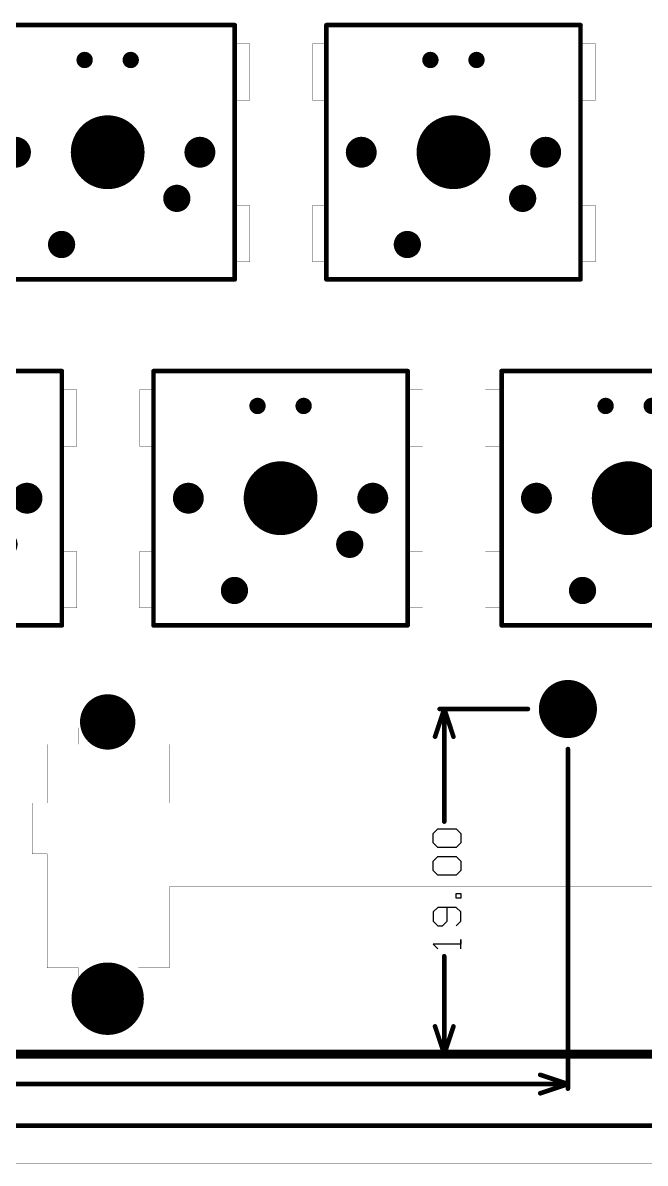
# Model space of a CAD drawing. Header units: millimetres. Extents: x 0 to 366, y 0 to 165.
# Drawn here: x 76.3 to 110.6, y 0.1 to 62.9 of the extents above; entities that cross this region are included whole.
import ezdxf

# ---------------------------------------------------------------- set-up
doc = ezdxf.new("R2010")
doc.units = ezdxf.units.MM
for name, color, linetype in [('KeepOutLayer', 6, 'Continuous'), ('Mechanical1', 6, 'Continuous'), ('PadHoleLayer', 156, 'Continuous')]:
    doc.layers.add(name, color=color, linetype=linetype)

# ---------------------------------------------------------------- blocks, each defined once
blk = doc.blocks.new('1_6_25_19')
at = {"layer": 'PadHoleLayer'}
for points, const_width in [([(-50.8, 6.985, 1), (-49.276, 6.985, 1)], 1.524), ([(-51.03495, -8.255, 1), (-49.04105, -8.255, 1)], 1.9939)]:
    blk.add_lwpolyline(points, format="xyb", close=True, dxfattribs=dict(at, const_width=const_width))
blk = doc.blocks.new('MX_SW_5_50')
at = {"layer": 'Mechanical1', "const_width": 0.254}
for points in [[(-7, 7), (7, 7)], [(-7, -7), (-7, 7)], [(7, -7), (7, 7)], [(-7, -7), (7, -7)]]:
    blk.add_lwpolyline(points, dxfattribs=at)
at = {"layer": 'Mechanical1', "const_width": 0.127}
for points in [[(-7.063, 7, 1), (-6.936, 7, 1)], [(-7.063, 7, 1), (-6.936, 7, 1)], [(6.937, 7, 1), (7.064, 7, 1)], [(6.937, 7, 1), (7.064, 7, 1)], [(-7.063, -7, 1), (-6.936, -7, 1)], [(-7.063, -7, 1), (-6.936, -7, 1)], [(6.937, -7, 1), (7.064, -7, 1)], [(6.937, -7, 1), (7.064, -7, 1)]]:
    blk.add_lwpolyline(points, format="xyb", close=True, dxfattribs=at)
at = {"layer": 'PadHoleLayer'}
for points, const_width in [([(-1.495, 5.08, 1), (-1.045, 5.08, 1)], 0.45), ([(1.045, 5.08, 1), (1.495, 5.08, 1)], 0.45), ([(-1.016, 0, 1), (1.016, 0, 1)], 2.032), ([(-5.505, 0, 1), (-4.655, 0, 1)], 0.851), ([(4.655, 0, 1), (5.505, 0, 1)], 0.851), ([(3.435, -2.54, 1), (4.185, -2.54, 1)], 0.75), ([(-2.915, -5.08, 1), (-2.165, -5.08, 1)], 0.75)]:
    blk.add_lwpolyline(points, format="xyb", close=True, dxfattribs=dict(at, const_width=const_width))
blk = doc.blocks.new('MX_SW_5_53')
at = {"layer": 'Mechanical1', "const_width": 0.254}
for points in [[(-7, 7), (7, 7)], [(-7, -7), (-7, 7)], [(7, -7), (7, 7)], [(-7, -7), (7, -7)]]:
    blk.add_lwpolyline(points, dxfattribs=at)
at = {"layer": 'Mechanical1', "const_width": 0.127}
for points in [[(-7.063, 7, 1), (-6.936, 7, 1)], [(-7.063, 7, 1), (-6.936, 7, 1)], [(6.937, 7, 1), (7.064, 7, 1)], [(6.937, 7, 1), (7.064, 7, 1)], [(-7.063, -7, 1), (-6.936, -7, 1)], [(-7.063, -7, 1), (-6.936, -7, 1)], [(6.937, -7, 1), (7.064, -7, 1)], [(6.937, -7, 1), (7.064, -7, 1)]]:
    blk.add_lwpolyline(points, format="xyb", close=True, dxfattribs=at)
at = {"layer": 'PadHoleLayer'}
for points, const_width in [([(-1.495, 5.08, 1), (-1.045, 5.08, 1)], 0.45), ([(1.045, 5.08, 1), (1.495, 5.08, 1)], 0.45), ([(-1.016, 0, 1), (1.016, 0, 1)], 2.032), ([(-5.505, 0, 1), (-4.655, 0, 1)], 0.851), ([(4.655, 0, 1), (5.505, 0, 1)], 0.851), ([(3.435, -2.54, 1), (4.185, -2.54, 1)], 0.75), ([(-2.915, -5.08, 1), (-2.165, -5.08, 1)], 0.75)]:
    blk.add_lwpolyline(points, format="xyb", close=True, dxfattribs=dict(at, const_width=const_width))
blk = doc.blocks.new('MX_SW_5_84')
at = {"layer": 'Mechanical1', "const_width": 0.254}
for points in [[(-7, 7), (7, 7)], [(-7, -7), (-7, 7)], [(7, -7), (7, 7)], [(-7, -7), (7, -7)]]:
    blk.add_lwpolyline(points, dxfattribs=at)
at = {"layer": 'Mechanical1', "const_width": 0.127}
for points in [[(-7.063, 7, 1), (-6.936, 7, 1)], [(-7.063, 7, 1), (-6.936, 7, 1)], [(6.937, 7, 1), (7.064, 7, 1)], [(6.937, 7, 1), (7.064, 7, 1)], [(-7.063, -7, 1), (-6.936, -7, 1)], [(-7.063, -7, 1), (-6.936, -7, 1)], [(6.937, -7, 1), (7.064, -7, 1)], [(6.937, -7, 1), (7.064, -7, 1)]]:
    blk.add_lwpolyline(points, format="xyb", close=True, dxfattribs=at)
at = {"layer": 'PadHoleLayer'}
for points, const_width in [([(-1.495, 5.08, 1), (-1.045, 5.08, 1)], 0.45), ([(1.045, 5.08, 1), (1.495, 5.08, 1)], 0.45), ([(-1.016, 0, 1), (1.016, 0, 1)], 2.032), ([(-5.505, 0, 1), (-4.655, 0, 1)], 0.851), ([(4.655, 0, 1), (5.505, 0, 1)], 0.851), ([(3.435, -2.54, 1), (4.185, -2.54, 1)], 0.75), ([(-2.915, -5.08, 1), (-2.165, -5.08, 1)], 0.75)]:
    blk.add_lwpolyline(points, format="xyb", close=True, dxfattribs=dict(at, const_width=const_width))
blk = doc.blocks.new('MX_SW_5_101')
at = {"layer": 'Mechanical1', "const_width": 0.254}
for points in [[(-7, 7), (7, 7)], [(-7, -7), (-7, 7)], [(7, -7), (7, 7)], [(-7, -7), (7, -7)]]:
    blk.add_lwpolyline(points, dxfattribs=at)
at = {"layer": 'Mechanical1', "const_width": 0.127}
for points in [[(-7.063, 7, 1), (-6.936, 7, 1)], [(-7.063, 7, 1), (-6.936, 7, 1)], [(6.937, 7, 1), (7.064, 7, 1)], [(6.937, 7, 1), (7.064, 7, 1)], [(-7.063, -7, 1), (-6.936, -7, 1)], [(-7.063, -7, 1), (-6.936, -7, 1)], [(6.937, -7, 1), (7.064, -7, 1)], [(6.937, -7, 1), (7.064, -7, 1)]]:
    blk.add_lwpolyline(points, format="xyb", close=True, dxfattribs=at)
at = {"layer": 'PadHoleLayer'}
for points, const_width in [([(-1.495, 5.08, 1), (-1.045, 5.08, 1)], 0.45), ([(1.045, 5.08, 1), (1.495, 5.08, 1)], 0.45), ([(-1.016, 0, 1), (1.016, 0, 1)], 2.032), ([(-5.505, 0, 1), (-4.655, 0, 1)], 0.851), ([(4.655, 0, 1), (5.505, 0, 1)], 0.851), ([(3.435, -2.54, 1), (4.185, -2.54, 1)], 0.75), ([(-2.915, -5.08, 1), (-2.165, -5.08, 1)], 0.75)]:
    blk.add_lwpolyline(points, format="xyb", close=True, dxfattribs=dict(at, const_width=const_width))
blk = doc.blocks.new('MX_SW_5_106')
at = {"layer": 'Mechanical1', "const_width": 0.254}
for points in [[(-7, 7), (7, 7)], [(-7, -7), (-7, 7)], [(7, -7), (7, 7)], [(-7, -7), (7, -7)]]:
    blk.add_lwpolyline(points, dxfattribs=at)
at = {"layer": 'Mechanical1', "const_width": 0.127}
for points in [[(-7.063, 7, 1), (-6.936, 7, 1)], [(-7.063, 7, 1), (-6.936, 7, 1)], [(6.937, 7, 1), (7.064, 7, 1)], [(6.937, 7, 1), (7.064, 7, 1)], [(-7.063, -7, 1), (-6.936, -7, 1)], [(-7.063, -7, 1), (-6.936, -7, 1)], [(6.937, -7, 1), (7.064, -7, 1)], [(6.937, -7, 1), (7.064, -7, 1)]]:
    blk.add_lwpolyline(points, format="xyb", close=True, dxfattribs=at)
at = {"layer": 'PadHoleLayer'}
for points, const_width in [([(-1.495, 5.08, 1), (-1.045, 5.08, 1)], 0.45), ([(1.045, 5.08, 1), (1.495, 5.08, 1)], 0.45), ([(-1.016, 0, 1), (1.016, 0, 1)], 2.032), ([(-5.505, 0, 1), (-4.655, 0, 1)], 0.851), ([(4.655, 0, 1), (5.505, 0, 1)], 0.851), ([(3.435, -2.54, 1), (4.185, -2.54, 1)], 0.75), ([(-2.915, -5.08, 1), (-2.165, -5.08, 1)], 0.75)]:
    blk.add_lwpolyline(points, format="xyb", close=True, dxfattribs=dict(at, const_width=const_width))

msp = doc.modelspace()

# ---------------------------------------------------------------- linework, layer by layer
at = {"layer": 'KeepOutLayer', "const_width": 0.5}
msp.add_lwpolyline([(0.381, 6.096), (347.726, 6.096)], dxfattribs=at)
at = {"layer": 'Mechanical1'}
for p, q in [((98.959, 18.237), (99.213, 18.491)), ((98.959, 17.729), (98.959, 18.237)), ((99.213, 18.491), (100.228, 18.491)), ((100.228, 18.491), (100.482, 18.237)), ((100.482, 18.237), (100.482, 17.729)), ((99.213, 17.475), (98.959, 17.729)), ((100.482, 17.729), (100.228, 17.475)), ((98.959, 16.713), (99.213, 16.967)), ((100.228, 17.475), (99.213, 17.475)), ((99.213, 16.967), (100.228, 16.967)), ((100.228, 16.967), (100.482, 16.713)), ((98.959, 16.205), (98.959, 16.713)), ((100.482, 16.713), (100.482, 16.205)), ((99.213, 15.951), (98.959, 16.205)), ((100.228, 15.951), (99.213, 15.951)), ((100.482, 16.205), (100.228, 15.951)), ((100.228, 14.682), (100.228, 14.936)), ((100.228, 14.936), (100.482, 14.936)), ((100.482, 14.682), (100.228, 14.682)), ((100.482, 14.936), (100.482, 14.682)), ((99.213, 14.174), (98.959, 13.92)), ((98.959, 13.92), (98.959, 13.412)), ((100.228, 14.174), (99.213, 14.174)), ((99.72, 13.412), (99.72, 14.174)), ((100.482, 13.92), (100.228, 14.174)), ((100.482, 13.412), (100.482, 13.92)), ((98.959, 13.412), (99.213, 13.158)), ((99.466, 13.158), (99.72, 13.412)), ((100.228, 13.158), (100.482, 13.412)), ((99.213, 13.158), (99.466, 13.158)), ((100.482, 12.143), (98.959, 12.143)), ((98.959, 12.143), (99.213, 11.889)), ((100.482, 11.889), (100.482, 12.396)), ((100.482, 12.396), (100.482, 12.143))]:
    msp.add_line(p, q, dxfattribs=at)
for points, const_width in [([(74.057, 62.72), (88.056, 62.72)], 0.0127), ([(88.056, 61.72), (88.056, 62.72)], 0.0127), ([(93.107, 62.72), (107.107, 62.72)], 0.0127), ([(93.107, 61.72), (93.107, 62.72)], 0.0127), ([(107.107, 61.72), (107.107, 62.72)], 0.0127), ([(88.056, 61.72), (88.857, 61.72)], 0.0127), ([(88.857, 58.619), (88.857, 61.72)], 0.0127), ([(92.306, 58.619), (92.306, 61.72)], 0.0127), ([(92.306, 61.72), (93.107, 61.72)], 0.0127), ([(107.107, 61.72), (107.907, 61.72)], 0.0127), ([(107.907, 58.619), (107.907, 61.72)], 0.0127), ([(88.056, 58.619), (88.857, 58.619)], 0.0127), ([(88.056, 52.82), (88.056, 58.619)], 0.0127), ([(92.306, 58.619), (93.107, 58.619)], 0.0127), ([(93.107, 52.82), (93.107, 58.619)], 0.0127), ([(107.107, 58.619), (107.907, 58.619)], 0.0127), ([(107.107, 52.82), (107.107, 58.619)], 0.0127), ([(88.056, 52.82), (88.857, 52.82)], 0.0127), ([(88.857, 49.72), (88.857, 52.82)], 0.0127), ([(92.306, 49.72), (92.306, 52.82)], 0.0127), ([(92.306, 52.82), (93.107, 52.82)], 0.0127), ([(107.107, 52.82), (107.907, 52.82)], 0.0127), ([(107.907, 49.72), (107.907, 52.82)], 0.0127), ([(88.056, 49.72), (88.857, 49.72)], 0.0127), ([(88.056, 48.719), (88.056, 49.72)], 0.0127), ([(92.306, 49.72), (93.107, 49.72)], 0.0127), ([(93.107, 48.719), (93.107, 49.72)], 0.0127), ([(107.107, 49.72), (107.907, 49.72)], 0.0127), ([(107.107, 48.719), (107.107, 49.72)], 0.0127), ([(74.057, 48.719), (88.056, 48.719)], 0.0127), ([(93.107, 48.719), (107.107, 48.719)], 0.0127), ([(64.532, 43.67), (78.531, 43.67)], 0.0127), ([(78.531, 42.67), (78.531, 43.67)], 0.0127), ([(83.582, 43.67), (97.581, 43.67)], 0.0127), ([(83.582, 42.67), (83.582, 43.67)], 0.0127), ([(97.581, 42.67), (97.581, 43.67)], 0.0127), ([(102.632, 43.67), (116.632, 43.67)], 0.0127), ([(102.632, 42.67), (102.632, 43.67)], 0.0127), ([(78.531, 42.67), (79.332, 42.67)], 0.0127), ([(79.332, 39.569), (79.332, 42.67)], 0.0127), ([(82.781, 39.569), (82.781, 42.67)], 0.0127), ([(82.781, 42.67), (83.582, 42.67)], 0.0127), ([(97.581, 42.67), (98.382, 42.67)], 0.0127), ([(98.382, 39.569), (98.382, 42.67)], 0.0127), ([(101.831, 39.569), (101.831, 42.67)], 0.0127), ([(101.831, 42.67), (102.632, 42.67)], 0.0127), ([(78.531, 39.569), (79.332, 39.569)], 0.0127), ([(78.531, 33.77), (78.531, 39.569)], 0.0127), ([(82.781, 39.569), (83.582, 39.569)], 0.0127), ([(83.582, 33.77), (83.582, 39.569)], 0.0127), ([(97.581, 39.569), (98.382, 39.569)], 0.0127), ([(97.581, 33.77), (97.581, 39.569)], 0.0127), ([(101.831, 39.569), (102.632, 39.569)], 0.0127), ([(102.632, 33.77), (102.632, 39.569)], 0.0127), ([(78.531, 33.77), (79.332, 33.77)], 0.0127), ([(79.332, 30.67), (79.332, 33.77)], 0.0127), ([(82.781, 30.67), (82.781, 33.77)], 0.0127), ([(82.781, 33.77), (83.582, 33.77)], 0.0127), ([(97.581, 33.77), (98.382, 33.77)], 0.0127), ([(98.382, 30.67), (98.382, 33.77)], 0.0127), ([(101.831, 30.67), (101.831, 33.77)], 0.0127), ([(101.831, 33.77), (102.632, 33.77)], 0.0127), ([(78.531, 30.67), (79.332, 30.67)], 0.0127), ([(78.531, 29.669), (78.531, 30.67)], 0.0127), ([(82.781, 30.67), (83.582, 30.67)], 0.0127), ([(83.582, 29.669), (83.582, 30.67)], 0.0127), ([(97.581, 30.67), (98.382, 30.67)], 0.0127), ([(97.581, 29.669), (97.581, 30.67)], 0.0127), ([(101.831, 30.67), (102.632, 30.67)], 0.0127), ([(102.632, 29.669), (102.632, 30.67)], 0.0127), ([(64.532, 29.669), (78.531, 29.669)], 0.0127), ([(83.582, 29.669), (97.581, 29.669)], 0.0127), ([(102.632, 29.669), (116.632, 29.669)], 0.0127), ([(99.06, 23.572), (99.568, 25.096)], 0.254), ([(99.314, 25.096), (104.175, 25.096)], 0.254), ([(99.568, 18.897), (99.568, 25.096)], 0.254), ([(99.568, 25.096), (100.076, 23.572)], 0.254), ([(79.412, 23.15), (79.412, 24.07)], 0.0127), ([(79.412, 24.07), (82.713, 24.07)], 0.0127), ([(82.713, 23.15), (82.713, 24.07)], 0.0127), ([(77.688, 19.92), (77.688, 23.15)], 0.0127), ([(77.688, 23.15), (79.412, 23.15)], 0.0127), ([(82.713, 23.15), (84.438, 23.15)], 0.0127), ([(84.438, 19.92), (84.438, 23.15)], 0.0127), ([(106.381, 4.191), (106.381, 22.89)], 0.254), ([(76.863, 17.119), (76.863, 19.92)], 0.0127), ([(76.863, 19.92), (77.688, 19.92)], 0.0127), ([(84.438, 19.92), (124.062, 19.92)], 0.0127), ([(76.863, 17.119), (77.688, 17.119)], 0.0127), ([(77.688, 10.849), (77.688, 17.119)], 0.0127), ([(84.438, 15.32), (124.062, 15.32)], 0.0127), ([(84.438, 10.849), (84.438, 15.32)], 0.0127), ([(99.568, 6.096), (99.568, 11.482)], 0.254), ([(77.688, 10.849), (79.412, 10.849)], 0.0127), ([(79.412, 9.87), (79.412, 10.849)], 0.0127), ([(82.713, 10.849), (84.438, 10.849)], 0.0127), ([(82.713, 9.87), (82.713, 10.849)], 0.0127), ([(79.412, 9.87), (82.713, 9.87)], 0.0127), ([(99.06, 7.62), (99.568, 6.096)], 0.254), ([(99.568, 6.096), (100.076, 7.62)], 0.254), ([(0.885, 6.096), (99.822, 6.096)], 0.254), ([(104.857, 4.953), (106.381, 4.445)], 0.254), ([(57.444, 4.445), (106.381, 4.445)], 0.254), ([(104.857, 3.937), (106.381, 4.445)], 0.254), ([(0.381, 2.159), (169.051, 2.159)], 0.254), ([(0.095, 0.094), (347.758, 0.094)], 0.0127)]:
    msp.add_lwpolyline(points, dxfattribs=dict(at, const_width=const_width))
for points, const_width in [([(88.053, 62.72, 1), (88.06, 62.72, 1)], 0.00635), ([(88.053, 62.72, 1), (88.06, 62.72, 1)], 0.00635), ([(93.104, 62.72, 1), (93.11, 62.72, 1)], 0.00635), ([(93.104, 62.72, 1), (93.11, 62.72, 1)], 0.00635), ([(107.104, 62.72, 1), (107.11, 62.72, 1)], 0.00635), ([(107.104, 62.72, 1), (107.11, 62.72, 1)], 0.00635), ([(88.053, 61.72, 1), (88.06, 61.72, 1)], 0.00635), ([(88.053, 61.72, 1), (88.06, 61.72, 1)], 0.00635), ([(88.854, 61.72, 1), (88.86, 61.72, 1)], 0.00635), ([(88.854, 61.72, 1), (88.86, 61.72, 1)], 0.00635), ([(92.303, 61.72, 1), (92.31, 61.72, 1)], 0.00635), ([(92.303, 61.72, 1), (92.31, 61.72, 1)], 0.00635), ([(93.104, 61.72, 1), (93.11, 61.72, 1)], 0.00635), ([(93.104, 61.72, 1), (93.11, 61.72, 1)], 0.00635), ([(107.104, 61.72, 1), (107.11, 61.72, 1)], 0.00635), ([(107.104, 61.72, 1), (107.11, 61.72, 1)], 0.00635), ([(107.904, 61.72, 1), (107.91, 61.72, 1)], 0.00635), ([(107.904, 61.72, 1), (107.91, 61.72, 1)], 0.00635), ([(88.053, 58.619, 1), (88.06, 58.619, 1)], 0.00635), ([(88.053, 58.619, 1), (88.06, 58.619, 1)], 0.00635), ([(88.854, 58.619, 1), (88.86, 58.619, 1)], 0.00635), ([(88.854, 58.619, 1), (88.86, 58.619, 1)], 0.00635), ([(92.303, 58.619, 1), (92.31, 58.619, 1)], 0.00635), ([(92.303, 58.619, 1), (92.31, 58.619, 1)], 0.00635), ([(93.104, 58.619, 1), (93.11, 58.619, 1)], 0.00635), ([(93.104, 58.619, 1), (93.11, 58.619, 1)], 0.00635), ([(107.104, 58.619, 1), (107.11, 58.619, 1)], 0.00635), ([(107.104, 58.619, 1), (107.11, 58.619, 1)], 0.00635), ([(107.904, 58.619, 1), (107.91, 58.619, 1)], 0.00635), ([(107.904, 58.619, 1), (107.91, 58.619, 1)], 0.00635), ([(88.053, 52.82, 1), (88.06, 52.82, 1)], 0.00635), ([(88.053, 52.82, 1), (88.06, 52.82, 1)], 0.00635), ([(88.854, 52.82, 1), (88.86, 52.82, 1)], 0.00635), ([(88.854, 52.82, 1), (88.86, 52.82, 1)], 0.00635), ([(92.303, 52.82, 1), (92.31, 52.82, 1)], 0.00635), ([(92.303, 52.82, 1), (92.31, 52.82, 1)], 0.00635), ([(93.104, 52.82, 1), (93.11, 52.82, 1)], 0.00635), ([(93.104, 52.82, 1), (93.11, 52.82, 1)], 0.00635), ([(107.104, 52.82, 1), (107.11, 52.82, 1)], 0.00635), ([(107.104, 52.82, 1), (107.11, 52.82, 1)], 0.00635), ([(107.904, 52.82, 1), (107.91, 52.82, 1)], 0.00635), ([(107.904, 52.82, 1), (107.91, 52.82, 1)], 0.00635), ([(88.053, 49.72, 1), (88.06, 49.72, 1)], 0.00635), ([(88.053, 49.72, 1), (88.06, 49.72, 1)], 0.00635), ([(88.854, 49.72, 1), (88.86, 49.72, 1)], 0.00635), ([(88.854, 49.72, 1), (88.86, 49.72, 1)], 0.00635), ([(92.303, 49.72, 1), (92.31, 49.72, 1)], 0.00635), ([(92.303, 49.72, 1), (92.31, 49.72, 1)], 0.00635), ([(93.104, 49.72, 1), (93.11, 49.72, 1)], 0.00635), ([(93.104, 49.72, 1), (93.11, 49.72, 1)], 0.00635), ([(107.104, 49.72, 1), (107.11, 49.72, 1)], 0.00635), ([(107.104, 49.72, 1), (107.11, 49.72, 1)], 0.00635), ([(107.904, 49.72, 1), (107.91, 49.72, 1)], 0.00635), ([(107.904, 49.72, 1), (107.91, 49.72, 1)], 0.00635), ([(88.053, 48.719, 1), (88.06, 48.719, 1)], 0.00635), ([(88.053, 48.719, 1), (88.06, 48.719, 1)], 0.00635), ([(93.104, 48.719, 1), (93.11, 48.719, 1)], 0.00635), ([(93.104, 48.719, 1), (93.11, 48.719, 1)], 0.00635), ([(107.104, 48.719, 1), (107.11, 48.719, 1)], 0.00635), ([(107.104, 48.719, 1), (107.11, 48.719, 1)], 0.00635), ([(78.528, 43.67, 1), (78.535, 43.67, 1)], 0.00635), ([(78.528, 43.67, 1), (78.535, 43.67, 1)], 0.00635), ([(83.579, 43.67, 1), (83.585, 43.67, 1)], 0.00635), ([(83.579, 43.67, 1), (83.585, 43.67, 1)], 0.00635), ([(97.578, 43.67, 1), (97.585, 43.67, 1)], 0.00635), ([(97.578, 43.67, 1), (97.585, 43.67, 1)], 0.00635), ([(102.629, 43.67, 1), (102.635, 43.67, 1)], 0.00635), ([(102.629, 43.67, 1), (102.635, 43.67, 1)], 0.00635), ([(78.528, 42.67, 1), (78.535, 42.67, 1)], 0.00635), ([(78.528, 42.67, 1), (78.535, 42.67, 1)], 0.00635), ([(79.329, 42.67, 1), (79.335, 42.67, 1)], 0.00635), ([(79.329, 42.67, 1), (79.335, 42.67, 1)], 0.00635), ([(82.778, 42.67, 1), (82.785, 42.67, 1)], 0.00635), ([(82.778, 42.67, 1), (82.785, 42.67, 1)], 0.00635), ([(83.579, 42.67, 1), (83.585, 42.67, 1)], 0.00635), ([(83.579, 42.67, 1), (83.585, 42.67, 1)], 0.00635), ([(97.578, 42.67, 1), (97.585, 42.67, 1)], 0.00635), ([(97.578, 42.67, 1), (97.585, 42.67, 1)], 0.00635), ([(98.379, 42.67, 1), (98.385, 42.67, 1)], 0.00635), ([(98.379, 42.67, 1), (98.385, 42.67, 1)], 0.00635), ([(101.828, 42.67, 1), (101.834, 42.67, 1)], 0.00635), ([(101.828, 42.67, 1), (101.834, 42.67, 1)], 0.00635), ([(102.629, 42.67, 1), (102.635, 42.67, 1)], 0.00635), ([(102.629, 42.67, 1), (102.635, 42.67, 1)], 0.00635), ([(78.528, 39.569, 1), (78.535, 39.569, 1)], 0.00635), ([(78.528, 39.569, 1), (78.535, 39.569, 1)], 0.00635), ([(79.329, 39.569, 1), (79.335, 39.569, 1)], 0.00635), ([(79.329, 39.569, 1), (79.335, 39.569, 1)], 0.00635), ([(82.778, 39.569, 1), (82.785, 39.569, 1)], 0.00635), ([(82.778, 39.569, 1), (82.785, 39.569, 1)], 0.00635), ([(83.579, 39.569, 1), (83.585, 39.569, 1)], 0.00635), ([(83.579, 39.569, 1), (83.585, 39.569, 1)], 0.00635), ([(97.578, 39.569, 1), (97.585, 39.569, 1)], 0.00635), ([(97.578, 39.569, 1), (97.585, 39.569, 1)], 0.00635), ([(98.379, 39.569, 1), (98.385, 39.569, 1)], 0.00635), ([(98.379, 39.569, 1), (98.385, 39.569, 1)], 0.00635), ([(101.828, 39.569, 1), (101.834, 39.569, 1)], 0.00635), ([(101.828, 39.569, 1), (101.834, 39.569, 1)], 0.00635), ([(102.629, 39.569, 1), (102.635, 39.569, 1)], 0.00635), ([(102.629, 39.569, 1), (102.635, 39.569, 1)], 0.00635), ([(78.528, 33.77, 1), (78.535, 33.77, 1)], 0.00635), ([(78.528, 33.77, 1), (78.535, 33.77, 1)], 0.00635), ([(79.329, 33.77, 1), (79.335, 33.77, 1)], 0.00635), ([(79.329, 33.77, 1), (79.335, 33.77, 1)], 0.00635), ([(82.778, 33.77, 1), (82.785, 33.77, 1)], 0.00635), ([(82.778, 33.77, 1), (82.785, 33.77, 1)], 0.00635), ([(83.579, 33.77, 1), (83.585, 33.77, 1)], 0.00635), ([(83.579, 33.77, 1), (83.585, 33.77, 1)], 0.00635), ([(97.578, 33.77, 1), (97.585, 33.77, 1)], 0.00635), ([(97.578, 33.77, 1), (97.585, 33.77, 1)], 0.00635), ([(98.379, 33.77, 1), (98.385, 33.77, 1)], 0.00635), ([(98.379, 33.77, 1), (98.385, 33.77, 1)], 0.00635), ([(101.828, 33.77, 1), (101.834, 33.77, 1)], 0.00635), ([(101.828, 33.77, 1), (101.834, 33.77, 1)], 0.00635), ([(102.629, 33.77, 1), (102.635, 33.77, 1)], 0.00635), ([(102.629, 33.77, 1), (102.635, 33.77, 1)], 0.00635), ([(78.528, 30.67, 1), (78.535, 30.67, 1)], 0.00635), ([(78.528, 30.67, 1), (78.535, 30.67, 1)], 0.00635), ([(79.329, 30.67, 1), (79.335, 30.67, 1)], 0.00635), ([(79.329, 30.67, 1), (79.335, 30.67, 1)], 0.00635), ([(82.778, 30.67, 1), (82.785, 30.67, 1)], 0.00635), ([(82.778, 30.67, 1), (82.785, 30.67, 1)], 0.00635), ([(83.579, 30.67, 1), (83.585, 30.67, 1)], 0.00635), ([(83.579, 30.67, 1), (83.585, 30.67, 1)], 0.00635), ([(97.578, 30.67, 1), (97.585, 30.67, 1)], 0.00635), ([(97.578, 30.67, 1), (97.585, 30.67, 1)], 0.00635), ([(98.379, 30.67, 1), (98.385, 30.67, 1)], 0.00635), ([(98.379, 30.67, 1), (98.385, 30.67, 1)], 0.00635), ([(101.828, 30.67, 1), (101.834, 30.67, 1)], 0.00635), ([(101.828, 30.67, 1), (101.834, 30.67, 1)], 0.00635), ([(102.629, 30.67, 1), (102.635, 30.67, 1)], 0.00635), ([(102.629, 30.67, 1), (102.635, 30.67, 1)], 0.00635), ([(78.528, 29.669, 1), (78.535, 29.669, 1)], 0.00635), ([(78.528, 29.669, 1), (78.535, 29.669, 1)], 0.00635), ([(83.579, 29.669, 1), (83.585, 29.669, 1)], 0.00635), ([(83.579, 29.669, 1), (83.585, 29.669, 1)], 0.00635), ([(97.578, 29.669, 1), (97.585, 29.669, 1)], 0.00635), ([(97.578, 29.669, 1), (97.585, 29.669, 1)], 0.00635), ([(102.629, 29.669, 1), (102.635, 29.669, 1)], 0.00635), ([(102.629, 29.669, 1), (102.635, 29.669, 1)], 0.00635), ([(99.251, 25.096, 1), (99.377, 25.096, 1)], 0.127), ([(99.504, 25.096, 1), (99.631, 25.096, 1)], 0.127), ([(99.504, 25.096, 1), (99.631, 25.096, 1)], 0.127), ([(99.504, 25.096, 1), (99.631, 25.096, 1)], 0.127), ([(104.112, 25.096, 1), (104.239, 25.096, 1)], 0.127), ([(79.409, 24.07, 1), (79.415, 24.07, 1)], 0.00635), ([(79.409, 24.07, 1), (79.415, 24.07, 1)], 0.00635), ([(82.709, 24.07, 1), (82.716, 24.07, 1)], 0.00635), ([(82.709, 24.07, 1), (82.716, 24.07, 1)], 0.00635), ([(98.996, 23.572, 1), (99.123, 23.572, 1)], 0.127), ([(100.013, 23.572, 1), (100.139, 23.572, 1)], 0.127), ([(77.685, 23.15, 1), (77.692, 23.15, 1)], 0.00635), ([(77.685, 23.15, 1), (77.692, 23.15, 1)], 0.00635), ([(79.409, 23.15, 1), (79.415, 23.15, 1)], 0.00635), ([(79.409, 23.15, 1), (79.415, 23.15, 1)], 0.00635), ([(82.709, 23.15, 1), (82.716, 23.15, 1)], 0.00635), ([(82.709, 23.15, 1), (82.716, 23.15, 1)], 0.00635), ([(84.435, 23.15, 1), (84.441, 23.15, 1)], 0.00635), ([(84.435, 23.15, 1), (84.441, 23.15, 1)], 0.00635), ([(106.317, 22.89, 1), (106.444, 22.89, 1)], 0.127), ([(76.86, 19.92, 1), (76.866, 19.92, 1)], 0.00635), ([(76.86, 19.92, 1), (76.866, 19.92, 1)], 0.00635), ([(77.685, 19.92, 1), (77.692, 19.92, 1)], 0.00635), ([(77.685, 19.92, 1), (77.692, 19.92, 1)], 0.00635), ([(84.435, 19.92, 1), (84.441, 19.92, 1)], 0.00635), ([(84.435, 19.92, 1), (84.441, 19.92, 1)], 0.00635), ([(99.504, 18.897, 1), (99.631, 18.897, 1)], 0.127), ([(76.86, 17.119, 1), (76.866, 17.119, 1)], 0.00635), ([(76.86, 17.119, 1), (76.866, 17.119, 1)], 0.00635), ([(77.685, 17.119, 1), (77.692, 17.119, 1)], 0.00635), ([(77.685, 17.119, 1), (77.692, 17.119, 1)], 0.00635), ([(84.435, 15.32, 1), (84.441, 15.32, 1)], 0.00635), ([(84.435, 15.32, 1), (84.441, 15.32, 1)], 0.00635), ([(99.504, 11.482, 1), (99.631, 11.482, 1)], 0.127), ([(77.685, 10.849, 1), (77.692, 10.849, 1)], 0.00635), ([(77.685, 10.849, 1), (77.692, 10.849, 1)], 0.00635), ([(79.409, 10.849, 1), (79.415, 10.849, 1)], 0.00635), ([(79.409, 10.849, 1), (79.415, 10.849, 1)], 0.00635), ([(82.709, 10.849, 1), (82.716, 10.849, 1)], 0.00635), ([(82.709, 10.849, 1), (82.716, 10.849, 1)], 0.00635), ([(84.435, 10.849, 1), (84.441, 10.849, 1)], 0.00635), ([(84.435, 10.849, 1), (84.441, 10.849, 1)], 0.00635), ([(79.409, 9.87, 1), (79.415, 9.87, 1)], 0.00635), ([(79.409, 9.87, 1), (79.415, 9.87, 1)], 0.00635), ([(82.709, 9.87, 1), (82.716, 9.87, 1)], 0.00635), ([(82.709, 9.87, 1), (82.716, 9.87, 1)], 0.00635), ([(98.996, 7.62, 1), (99.123, 7.62, 1)], 0.127), ([(100.013, 7.62, 1), (100.139, 7.62, 1)], 0.127), ([(99.504, 6.096, 1), (99.631, 6.096, 1)], 0.127), ([(99.504, 6.096, 1), (99.631, 6.096, 1)], 0.127), ([(99.504, 6.096, 1), (99.631, 6.096, 1)], 0.127), ([(99.758, 6.096, 1), (99.885, 6.096, 1)], 0.127), ([(104.793, 4.953, 1), (104.92, 4.953, 1)], 0.127), ([(106.317, 4.445, 1), (106.444, 4.445, 1)], 0.127), ([(106.317, 4.445, 1), (106.444, 4.445, 1)], 0.127), ([(106.317, 4.445, 1), (106.444, 4.445, 1)], 0.127), ([(104.793, 3.937, 1), (104.92, 3.937, 1)], 0.127), ([(106.317, 4.191, 1), (106.444, 4.191, 1)], 0.127)]:
    msp.add_lwpolyline(points, format="xyb", close=True, dxfattribs=dict(at, const_width=const_width))
at = {"layer": 'PadHoleLayer', "const_width": 1.6}
msp.add_lwpolyline([(105.581, 25.096, 1), (107.181, 25.096, 1)], format="xyb", close=True, dxfattribs=at)

# ---------------------------------------------------------------- block references
for name, p in [('MX_SW_5_101', (81.026, 55.753)), ('MX_SW_5_84', (100.076, 55.753)), ('MX_SW_5_50', (71.501, 36.703)), ('MX_SW_5_106', (90.551, 36.703)), ('MX_SW_5_53', (109.728, 36.703)), ('1_6_25_19', (131.064, 17.399))]:
    msp.add_blockref(name, p)

doc.saveas('drawing.dxf')
